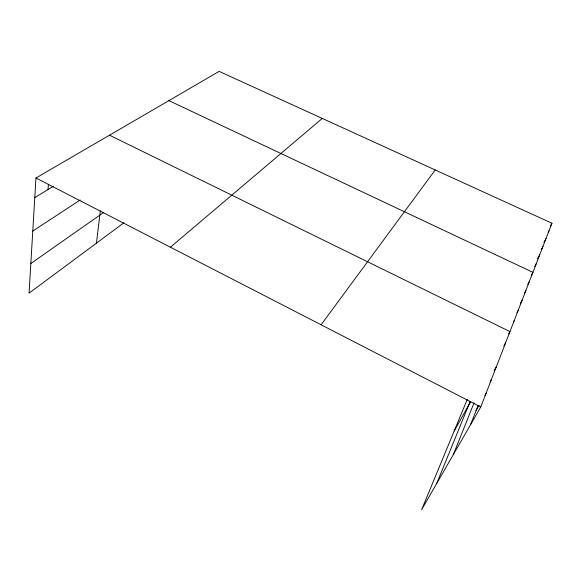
<?xml version="1.0" encoding="UTF-8"?>
<svg xmlns="http://www.w3.org/2000/svg" width="581" height="581" viewBox="0 0 581 581"><rect width="100%" height="100%" fill="white"/><g stroke="black" fill="none" stroke-linecap="round" stroke-linejoin="round"><path stroke-width="0.87" d="M467.284 399.35L421.653 509.617L480.763 406.976L551.95 223.227L219.146 71.383L35.964 178.004L29.05 293.151L124.014 222.705M48.034 189.529L48.412 184.25M96.431 243.163L100.368 210.729M470.581 424.66L478.083 405.545M453.303 454.654L474.074 402.822M436.709 483.472L470.196 401.369M550.294 226.27L551.95 223.227M548.21 232.262L549.045 230.73M543.925 242.357L546.038 238.479M541.223 249.634L542.93 246.504M537.548 258.763L539.713 254.819M534.709 266.461L536.379 263.425M531.23 275.409L532.922 272.351L168.882 100.636M527.737 284.421L529.444 281.335M524.541 292.984L525.834 290.645M520.344 303.449L522.087 300.304M516.879 312.716L518.201 310.341M513.306 322.295L514.163 320.77M454.182 431.008L470.69 401.594M508.665 333.915L509.965 331.613L109.519 135.191M503.843 345.993L505.593 342.892M494.061 370.831L496.29 366.894M490.044 381.957L491.344 379.676M476.108 410.593L479.165 405.247M484.859 395.32L486.174 393.025M321.104 324.786L435.213 169.964M170.422 247.215L322.273 118.437M30.829 263.513L103.469 212.595M32.776 231.085L80.163 200.002M34.787 197.605L53.285 186.334M35.964 178.004L480.763 406.976"/></g></svg>
